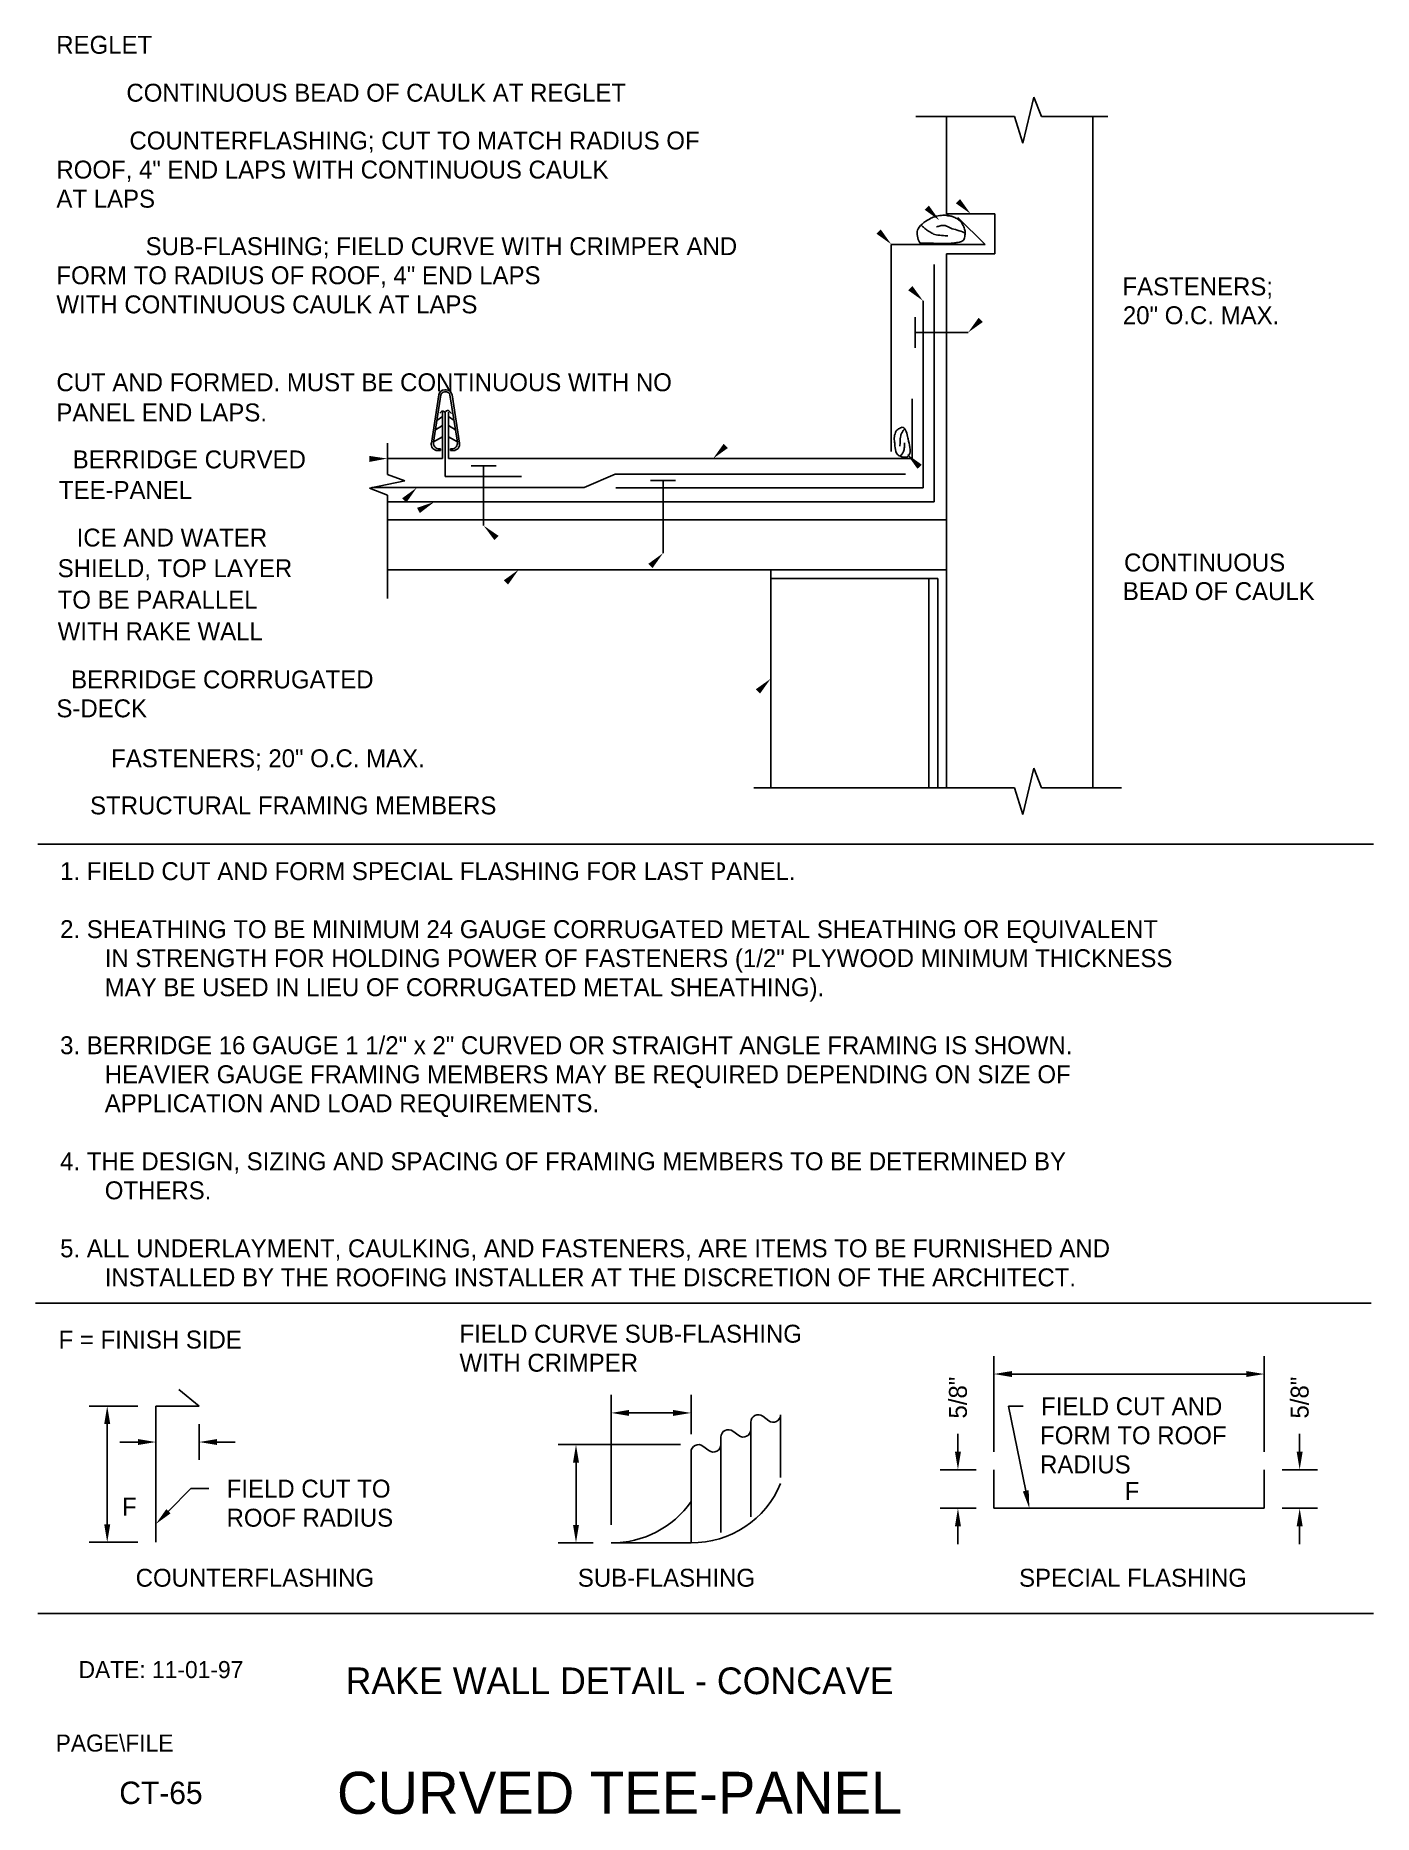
# Model space of a CAD drawing. Extents: x 0.1 to 22.4, y 0.8 to 30.5.
import ezdxf
from ezdxf.enums import TextEntityAlignment as Align

# ---------------------------------------------------------------- set-up
doc = ezdxf.new("R2010")
doc.units = 0
for name, color, linetype in [('BORDER', 7, 'CONTINUOUS'), ('CMP-FLSH', 7, 'CONTINUOUS'), ('DIM-TXT', 7, 'CONTINUOUS'), ('STRCTR', 7, 'CONTINUOUS')]:
    doc.layers.add(name, color=color, linetype=linetype)

msp = doc.modelspace()

# ---------------------------------------------------------------- linework, layer by layer
at = {"layer": 'BORDER', "color": 0, "linetype": 'CONTINUOUS'}
for p, q in [((0.094, 17.003), (22.441, 17.003)), ((0.059, 9.319), (22.406, 9.319)), ((22.441, 4.125), (0.094, 4.125))]:
    msp.add_line(p, q, dxfattribs=at)
at = {"layer": 'CMP-FLSH', "color": 0, "linetype": 'CONTINUOUS'}
for p, q in [((15.945, 27.045), (15.487, 27.494)), ((14.375, 23.58), (14.375, 27.045)), ((14.375, 27.045), (15.945, 27.045)), ((15.094, 22.732), (15.094, 26.708)), ((14.907, 22.971), (14.907, 26.099)), ((14.774, 25.825), (14.774, 25.313)), ((14.774, 25.569), (15.66, 25.569)), ((6.805, 24.525), (6.68, 23.715)), ((6.841, 24.525), (6.716, 23.736)), ((6.916, 24.576), (6.9, 24.576)), ((6.927, 24.609), (6.904, 24.609)), ((6.916, 24.576), (6.931, 24.576)), ((6.991, 24.525), (7.116, 23.736)), ((7.026, 24.525), (7.152, 23.715)), ((14.723, 23.459), (14.723, 24.459)), ((6.772, 24.094), (6.867, 24.163)), ((6.842, 24.24), (6.823, 24.221)), ((6.867, 23.459), (6.867, 24.234)), ((6.911, 23.157), (6.911, 24.211)), ((6.964, 23.459), (6.964, 24.234)), ((7.059, 24.094), (6.964, 24.163)), ((6.979, 24.251), (7.018, 24.212)), ((6.748, 23.938), (6.867, 24.012)), ((7.084, 23.938), (6.964, 24.012)), ((6.716, 23.74), (6.867, 23.821)), ((6.783, 23.593), (6.788, 23.593)), ((6.788, 23.593), (6.832, 23.593)), ((6.814, 23.62), (6.832, 23.62)), ((6.814, 23.62), (6.819, 23.62)), ((6.832, 23.62), (6.832, 23.593)), ((7.115, 23.74), (6.964, 23.821)), ((7.017, 23.62), (6.999, 23.62)), ((6.999, 23.62), (6.999, 23.593)), ((7.043, 23.593), (6.999, 23.593)), ((7.017, 23.62), (7.012, 23.62)), ((7.048, 23.593), (7.043, 23.593)), ((5.944, 23.459), (6.867, 23.459)), ((6.964, 23.459), (14.723, 23.459)), ((7.764, 23.335), (7.344, 23.335)), ((7.554, 23.335), (7.554, 22.337)), ((5.682, 22.973), (9.238, 22.973)), ((8.188, 23.157), (6.911, 23.157)), ((9.754, 23.199), (9.238, 22.973)), ((9.754, 23.199), (14.614, 23.199)), ((14.907, 22.971), (9.765, 22.971)), ((10.766, 23.09), (10.346, 23.09)), ((10.556, 23.09), (10.556, 21.875)), ((15.094, 22.732), (5.944, 22.732)), ((2.795, 7.598), (2.456, 7.875)), ((2.07, 5.318), (2.07, 7.598)), ((2.07, 7.598), (2.795, 7.598)), ((12.524, 7.454), (12.524, 6.402)), ((11.724, 7.179), (11.824, 7.104)), ((12.024, 5.747), (12.024, 7.329)), ((12.224, 7.429), (12.324, 7.354)), ((11.224, 6.929), (11.324, 6.854)), ((11.524, 5.485), (11.524, 7.079)), ((11.024, 6.829), (11.024, 5.31)), ((16.093, 5.887), (16.093, 6.533)), ((20.616, 5.887), (20.616, 6.533)), ((16.093, 5.887), (20.616, 5.887)), ((11.024, 5.31), (9.689, 5.31))]:
    msp.add_line(p, q, dxfattribs=at)
for points in [[(15.313, 27.523, 0), (15.322, 27.523, 0), (15.333, 27.523, 0), (15.345, 27.521, 0), (15.357, 27.52, 0), (15.369, 27.518, 0), (15.381, 27.515, 0), (15.392, 27.512, 0), (15.402, 27.509, 0), (15.411, 27.506, 0), (15.424, 27.501, 0), (15.439, 27.494, 0), (15.454, 27.485, 0), (15.471, 27.475, 0), (15.487, 27.465, 0), (15.502, 27.454, 0), (15.516, 27.443, 0), (15.528, 27.433, 0), (15.538, 27.423, 0), (15.548, 27.41, 0), (15.558, 27.395, 0), (15.568, 27.378, 0), (15.578, 27.359, 0), (15.587, 27.339, 0), (15.595, 27.32, 0), (15.602, 27.301, 0), (15.607, 27.284, 0), (15.61, 27.268, 0), (15.611, 27.253, 0), (15.611, 27.236, 0), (15.61, 27.216, 0), (15.607, 27.196, 0), (15.604, 27.175, 0), (15.599, 27.156, 0), (15.593, 27.138, 0), (15.586, 27.122, 0), (15.577, 27.111, 0), (15.566, 27.101, 0), (15.551, 27.094, 0), (15.533, 27.087, 0), (15.514, 27.082, 0), (15.494, 27.078, 0), (15.473, 27.074, 0), (15.454, 27.071, 0), (15.436, 27.069, 0), (15.421, 27.067, 0), (15.376, 27.063, 0), (15.323, 27.06, 0), (15.265, 27.06, 0), (15.205, 27.06, 0), (15.143, 27.061, 0), (15.082, 27.063, 0), (15.024, 27.065, 0), (14.971, 27.066, 0), (14.925, 27.067, 0), (14.919, 27.067, 0), (14.912, 27.066, 0), (14.904, 27.065, 0), (14.896, 27.064, 0), (14.887, 27.063, 0), (14.879, 27.062, 0), (14.872, 27.063, 0), (14.865, 27.064, 0), (14.86, 27.067, 0), (14.847, 27.082, 0), (14.835, 27.102, 0), (14.825, 27.126, 0), (14.817, 27.153, 0), (14.811, 27.182, 0), (14.807, 27.21, 0), (14.806, 27.237, 0), (14.807, 27.262, 0), (14.811, 27.282, 0), (14.823, 27.306, 0), (14.841, 27.332, 0), (14.865, 27.358, 0), (14.892, 27.384, 0), (14.922, 27.408, 0), (14.953, 27.431, 0), (14.983, 27.452, 0), (15.012, 27.469, 0), (15.036, 27.483, 0), (15.055, 27.491, 0), (15.078, 27.5, 0), (15.104, 27.507, 0), (15.131, 27.514, 0), (15.159, 27.52, 0), (15.186, 27.525, 0), (15.213, 27.529, 0), (15.237, 27.532, 0), (15.258, 27.533, 0), (15.265, 27.533, 0), (15.274, 27.533, 0), (15.283, 27.532, 0), (15.293, 27.531, 0), (15.303, 27.53, 0), (15.313, 27.528, 0), (15.322, 27.527, 0), (15.331, 27.525, 0), (15.338, 27.524, 0)], [(14.88, 27.362, 0), (14.885, 27.357, 0), (14.891, 27.351, 0), (14.897, 27.344, 0), (14.905, 27.338, 0), (14.912, 27.331, 0), (14.919, 27.325, 0), (14.926, 27.319, 0), (14.933, 27.313, 0), (14.938, 27.309, 0), (14.951, 27.299, 0), (14.966, 27.288, 0), (14.982, 27.277, 0), (14.999, 27.265, 0), (15.017, 27.253, 0), (15.034, 27.242, 0), (15.052, 27.232, 0), (15.068, 27.224, 0), (15.082, 27.218, 0), (15.103, 27.212, 0), (15.128, 27.206, 0), (15.156, 27.201, 0), (15.186, 27.197, 0), (15.216, 27.194, 0), (15.246, 27.192, 0), (15.275, 27.19, 0), (15.301, 27.188, 0), (15.323, 27.188, 0)], [(15.134, 27.335, 0), (15.145, 27.341, 0), (15.159, 27.346, 0), (15.174, 27.351, 0), (15.191, 27.355, 0), (15.208, 27.358, 0), (15.225, 27.361, 0), (15.241, 27.362, 0), (15.255, 27.363, 0), (15.268, 27.362, 0), (15.278, 27.36, 0), (15.289, 27.356, 0), (15.301, 27.351, 0), (15.314, 27.345, 0), (15.327, 27.338, 0), (15.339, 27.331, 0), (15.351, 27.325, 0), (15.362, 27.32, 0), (15.372, 27.315, 0), (15.394, 27.307, 0), (15.42, 27.299, 0), (15.448, 27.291, 0), (15.478, 27.282, 0), (15.508, 27.273, 0), (15.538, 27.263, 0), (15.565, 27.253, 0), (15.59, 27.242, 0), (15.61, 27.231, 0)], [(14.434, 23.718, 0), (14.429, 23.735, 0), (14.426, 23.755, 0), (14.425, 23.778, 0), (14.425, 23.803, 0), (14.428, 23.828, 0), (14.431, 23.852, 0), (14.437, 23.875, 0), (14.443, 23.895, 0), (14.451, 23.911, 0), (14.459, 23.921, 0), (14.47, 23.932, 0), (14.483, 23.944, 0), (14.498, 23.955, 0), (14.513, 23.965, 0), (14.529, 23.974, 0), (14.544, 23.98, 0), (14.559, 23.982, 0), (14.571, 23.981, 0), (14.586, 23.972, 0), (14.601, 23.956, 0), (14.613, 23.935, 0), (14.624, 23.911, 0), (14.633, 23.884, 0), (14.641, 23.857, 0), (14.647, 23.831, 0), (14.652, 23.807, 0), (14.656, 23.788, 0), (14.663, 23.753, 0), (14.672, 23.718, 0), (14.68, 23.681, 0), (14.687, 23.644, 0), (14.691, 23.608, 0), (14.691, 23.574, 0), (14.684, 23.543, 0), (14.671, 23.515, 0), (14.649, 23.492, 0)], [(14.588, 23.946, 0), (14.582, 23.939, 0), (14.575, 23.93, 0), (14.568, 23.92, 0), (14.562, 23.909, 0), (14.555, 23.898, 0), (14.549, 23.887, 0), (14.544, 23.877, 0), (14.54, 23.867, 0), (14.537, 23.858, 0), (14.532, 23.839, 0), (14.528, 23.815, 0), (14.526, 23.787, 0), (14.523, 23.758, 0), (14.522, 23.73, 0), (14.521, 23.705, 0), (14.52, 23.684, 0), (14.52, 23.67, 0), (14.52, 23.665, 0)], [(14.479, 23.527, 0), (14.464, 23.549, 0), (14.452, 23.577, 0), (14.444, 23.609, 0), (14.439, 23.64, 0), (14.435, 23.67, 0), (14.434, 23.695, 0), (14.433, 23.713, 0), (14.434, 23.722, 0), (14.434, 23.718, 0)], [(14.649, 23.492, 0), (14.635, 23.485, 0), (14.617, 23.482, 0), (14.596, 23.482, 0), (14.574, 23.485, 0), (14.551, 23.49, 0), (14.528, 23.498, 0), (14.508, 23.507, 0), (14.491, 23.516, 0), (14.479, 23.527, 0)], [(14.53, 23.509, 0), (14.536, 23.515, 0), (14.542, 23.522, 0), (14.549, 23.529, 0), (14.556, 23.538, 0), (14.562, 23.547, 0), (14.568, 23.556, 0), (14.573, 23.564, 0), (14.578, 23.572, 0), (14.581, 23.58, 0), (14.585, 23.593, 0), (14.588, 23.611, 0), (14.591, 23.631, 0), (14.594, 23.652, 0), (14.595, 23.672, 0), (14.597, 23.691, 0), (14.597, 23.706, 0), (14.598, 23.716, 0), (14.598, 23.72, 0)]]:
    msp.add_polyline3d(points, dxfattribs=at)
for centre, radius, start, end in [((6.904, 24.509), 0.1, 89.9982, 171.2015), ((6.9, 24.516), 0.06, 90.0108, 170.9927), ((6.927, 24.509), 0.1, 8.8062, 89.9985), ((6.931, 24.516), 0.06, 9.0073, 89.9964), ((6.871, 24.211), 0.04, 0.0096, 134.9086), ((6.951, 24.223), 0.04, 44.1785, 180.0005), ((6.783, 23.698), 0.105, 170.9919, 270.0069), ((6.814, 23.72), 0.1, 171.0006, 269.9985), ((7.017, 23.72), 0.1, 269.9986, 9.0066), ((7.048, 23.698), 0.105, 270, 9.0012), ((12.149, 7.329), 0.125, 53.1301, 180), ((12.399, 7.454), 0.125, 233.1301, 0), ((11.649, 7.079), 0.125, 53.1301, 180), ((11.899, 7.204), 0.125, 233.1301, 0), ((11.149, 6.829), 0.125, 53.1301, 180), ((11.399, 6.954), 0.125, 233.1301, 0), ((11.04, 6.916), 1.606, 269.421, 337.5237), ((9.706, 6.916), 1.606, 269.421, 325.1825)]:
    msp.add_arc(centre, radius, start, end, dxfattribs=at)
at = {"layer": 'DIM-TXT', "color": 0, "linetype": 'CONTINUOUS'}
for p, q in [((16.093, 6.833), (16.093, 8.435)), ((20.616, 6.833), (20.616, 8.435)), ((16.393, 8.135), (20.316, 8.135)), ((9.689, 5.61), (9.689, 7.784)), ((11.024, 7.129), (11.024, 7.784)), ((1.77, 7.598), (0.957, 7.598)), ((9.989, 7.484), (10.724, 7.484)), ((16.625, 6.181), (16.335, 7.596)), ((16.335, 7.596), (16.581, 7.596)), ((1.257, 7.298), (1.257, 5.618)), ((2.795, 7.298), (2.795, 6.697)), ((1.77, 6.997), (1.47, 6.997)), ((3.095, 6.997), (3.395, 6.997)), ((10.849, 6.954), (8.8, 6.954)), ((15.49, 6.833), (15.49, 7.133)), ((21.207, 6.833), (21.207, 7.133)), ((9.1, 5.61), (9.1, 6.654)), ((15.793, 6.533), (15.19, 6.533)), ((20.916, 6.533), (21.507, 6.533)), ((2.281, 5.837), (2.656, 6.217)), ((2.656, 6.217), (2.956, 6.217)), ((15.793, 5.887), (15.19, 5.887)), ((20.916, 5.887), (21.507, 5.887)), ((15.49, 5.587), (15.49, 5.287)), ((21.207, 5.587), (21.207, 5.287)), ((1.77, 5.318), (0.957, 5.318)), ((9.389, 5.31), (8.8, 5.31))]:
    msp.add_line(p, q, dxfattribs=at)
at = {"layer": 'DIM-TXT', "color": 0, "linetype": 'CONTINUOUS', "extrusion": (0, 0, -1)}
for points in [[(-15.003, 27.695), (-15.18, 27.447), (-14.932, 27.624)], [(-15.526, 27.802), (-15.703, 27.555), (-15.455, 27.732)], [(-14.199, 27.293), (-14.375, 27.045), (-14.128, 27.222)], [(-14.729, 26.346), (-14.907, 26.099), (-14.659, 26.275)], [(-15.908, 25.746), (-15.66, 25.569), (-15.837, 25.817)], [(-11.642, 23.636), (-11.394, 23.459), (-11.571, 23.707)], [(-14.813, 23.287), (-14.636, 23.535), (-14.884, 23.357)], [(-5.643, 23.503), (-5.944, 23.459), (-5.645, 23.403)], [(-6.191, 22.794), (-6.437, 22.973), (-6.262, 22.724)], [(-6.44, 22.635), (-6.728, 22.732), (-6.487, 22.547)], [(-7.736, 22.093), (-7.554, 22.337), (-7.805, 22.165)], [(-10.31, 21.697), (-10.556, 21.875), (-10.381, 21.627)], [(-7.893, 21.422), (-8.14, 21.599), (-7.964, 21.351)], [(-12.109, 19.597), (-12.357, 19.774), (-12.18, 19.526)]]:
    msp.add_solid(points, dxfattribs=at)
at = {"layer": 'DIM-TXT', "color": 0, "linetype": 'CONTINUOUS'}
for points in [[(16.393, 8.185), (16.393, 8.085), (16.093, 8.135)], [(20.316, 8.185), (20.316, 8.085), (20.616, 8.135)], [(1.207, 7.298), (1.307, 7.298), (1.257, 7.598)], [(9.989, 7.534), (9.989, 7.434), (9.689, 7.484)], [(10.724, 7.534), (10.724, 7.434), (11.024, 7.484)], [(1.77, 7.047), (1.77, 6.947), (2.07, 6.997)], [(3.095, 7.047), (3.095, 6.947), (2.795, 6.997)], [(9.05, 6.654), (9.15, 6.654), (9.1, 6.954)], [(15.44, 6.833), (15.54, 6.833), (15.49, 6.533)], [(21.157, 6.833), (21.257, 6.833), (21.207, 6.533)], [(16.674, 6.191), (16.576, 6.17), (16.685, 5.887)], [(2.316, 5.802), (2.245, 5.872), (2.07, 5.624)], [(15.44, 5.587), (15.54, 5.587), (15.49, 5.887)], [(21.157, 5.587), (21.257, 5.587), (21.207, 5.887)], [(1.207, 5.618), (1.307, 5.618), (1.257, 5.318)], [(9.05, 5.61), (9.15, 5.61), (9.1, 5.31)]]:
    msp.add_solid(points, dxfattribs=at)
at = {"layer": 'STRCTR', "color": 0, "linetype": 'CONTINUOUS'}
for p, q in [((16.757, 29.51), (16.574, 28.739)), ((16.889, 29.185), (16.757, 29.51)), ((16.437, 29.185), (14.784, 29.185)), ((15.299, 27.555), (15.299, 29.185)), ((16.574, 28.739), (16.437, 29.185)), ((16.889, 29.185), (18, 29.185)), ((17.749, 29.185), (17.749, 17.948)), ((15.299, 27.555), (16.107, 27.555)), ((16.107, 27.555), (16.107, 26.886)), ((15.299, 26.886), (15.299, 17.948)), ((16.107, 26.886), (15.299, 26.886)), ((5.944, 23.192), (5.944, 23.718)), ((6.238, 23.084), (5.643, 22.965)), ((5.643, 22.965), (5.944, 22.847)), ((5.944, 23.192), (6.238, 23.084)), ((5.944, 22.847), (5.944, 21.116)), ((5.944, 22.433), (15.299, 22.433)), ((5.944, 21.599), (15.299, 21.599)), ((12.357, 21.599), (12.357, 17.948)), ((15.152, 21.452), (12.357, 21.452)), ((15.005, 21.452), (15.005, 17.948)), ((15.152, 21.452), (15.152, 17.948)), ((16.757, 18.274), (16.574, 17.503)), ((16.889, 17.948), (16.757, 18.274)), ((16.437, 17.948), (12.074, 17.948)), ((16.574, 17.503), (16.437, 17.948)), ((16.889, 17.948), (18.226, 17.948))]:
    msp.add_line(p, q, dxfattribs=at)

# ---------------------------------------------------------------- texts
at = {"layer": 'BORDER', "color": 0, "linetype": 'CONTINUOUS'}
for s, height, p in [('DATE: 11-01-97', 0.2853, (2.156, 3.188)), ('CT-65', 0.375, (2.156, 1.125)), ('CURVED TEE-PANEL', 0.70312, (9.829, 1.125))]:
    msp.add_text(s, height=height, dxfattribs=at).set_placement(p, align=Align.MIDDLE)
msp.add_text('PAGE\\FILE', height=0.2853, dxfattribs=at).set_placement((0.394, 1.815))
at = {"layer": 'DIM-TXT', "color": 0, "linetype": 'CONTINUOUS'}
for s, p in [('REGLET', (2.01, 30.385)), ('CONTINUOUS BEAD OF CAULK AT REGLET', (9.937, 29.583)), ('COUNTERFLASHING; CUT TO MATCH RADIUS OF', (11.168, 28.783)), ('SUB-FLASHING; FIELD CURVE WITH CRIMPER AND', (11.796, 27.014)), ('BERRIDGE CURVED', (4.581, 23.445)), ('ICE AND WATER', (3.933, 22.137)), ('BERRIDGE CORRUGATED', (5.713, 19.762)), ('FASTENERS; 20" O.C. MAX.', (6.57, 18.442)), ('STRUCTURAL FRAMING MEMBERS', (7.768, 17.653))]:
    msp.add_text(s, height=0.3, dxfattribs=at).set_placement(p, align=Align.MIDDLE_RIGHT)
for s, p in [('ROOF, 4" END LAPS WITH CONTINUOUS CAULK', (0.407, 28.146)), ('AT LAPS', (0.407, 27.659)), ('FORM TO RADIUS OF ROOF, 4" END LAPS', (0.407, 26.377)), ('WITH CONTINUOUS CAULK AT LAPS', (0.407, 25.89)), ('20" O.C. MAX.', (18.249, 25.708)), ('CUT AND FORMED. MUST BE CONTINUOUS WITH NO', (0.407, 24.586)), ('PANEL END LAPS.', (0.407, 24.081)), ('TEE-PANEL', (0.449, 22.782)), ('SHIELD, TOP LAYER', (0.428, 21.474)), ('TO BE PARALLEL', (0.428, 20.947)), ('BEAD OF CAULK', (18.249, 21.09)), ('WITH RAKE WALL', (0.428, 20.419)), ('S-DECK', (0.407, 19.128)), ('1. FIELD CUT AND FORM SPECIAL FLASHING FOR LAST PANEL.', (0.469, 16.403)), ('2. SHEATHING TO BE MINIMUM 24 GAUGE CORRUGATED METAL SHEATHING OR EQUIVALENT', (0.469, 15.432)), ('IN STRENGTH FOR HOLDING POWER OF FASTENERS (1/2" PLYWOOD MINIMUM THICKNESS', (1.216, 14.946)), ('MAY BE USED IN LIEU OF CORRUGATED METAL SHEATHING).', (1.216, 14.46)), ('3. BERRIDGE 16 GAUGE 1 1/2" x 2" CURVED OR STRAIGHT ANGLE FRAMING IS SHOWN.', (0.469, 13.489)), ('HEAVIER GAUGE FRAMING MEMBERS MAY BE REQUIRED DEPENDING ON SIZE OF', (1.216, 13.003)), ('APPLICATION AND LOAD REQUIREMENTS.', (1.216, 12.518)), ('4. THE DESIGN, SIZING AND SPACING OF FRAMING MEMBERS TO BE DETERMINED BY', (0.469, 11.546)), ('OTHERS.', (1.216, 11.06)), ('5. ALL UNDERLAYMENT, CAULKING, AND FASTENERS, ARE ITEMS TO BE FURNISHED AND', (0.469, 10.089)), ('INSTALLED BY THE ROOFING INSTALLER AT THE DISCRETION OF THE ARCHITECT.', (1.216, 9.603)), ('FIELD CURVE SUB-FLASHING', (7.151, 8.66)), ('F = FINISH SIDE', (0.444, 8.562)), ('WITH CRIMPER', (7.151, 8.174)), ('FORM TO ROOF', (16.864, 6.959)), ('RADIUS', (16.864, 6.472)), ('F', (18.279, 6.026)), ('F', (1.504, 5.763)), ('ROOF RADIUS', (3.254, 5.58))]:
    msp.add_text(s, height=0.3, dxfattribs=at).set_placement(p)
msp.add_text('FASTENERS;', height=0.3, rotation=360, dxfattribs=at).set_placement((18.242, 26.34), align=Align.MIDDLE_LEFT)
for s, p in [('CONTINUOUS', (18.269, 21.719)), ('FIELD CUT AND', (16.881, 7.596)), ('FIELD CUT TO', (3.256, 6.217))]:
    msp.add_text(s, height=0.3, dxfattribs=at).set_placement(p, align=Align.MIDDLE_LEFT)
for p in [(15.64, 7.39), (21.357, 7.39)]:
    msp.add_text('5/8"', height=0.3, rotation=90, dxfattribs=at).set_placement(p)
for s, p in [('COUNTERFLASHING', (3.728, 4.575)), ('SUB-FLASHING', (10.613, 4.575)), ('SPECIAL FLASHING', (18.419, 4.575))]:
    msp.add_text(s, height=0.3, dxfattribs=at).set_placement(p, align=Align.CENTER)
msp.add_text('RAKE WALL DETAIL - CONCAVE', height=0.44703, dxfattribs=at).set_placement((9.829, 3), align=Align.MIDDLE)

doc.saveas('drawing.dxf')
